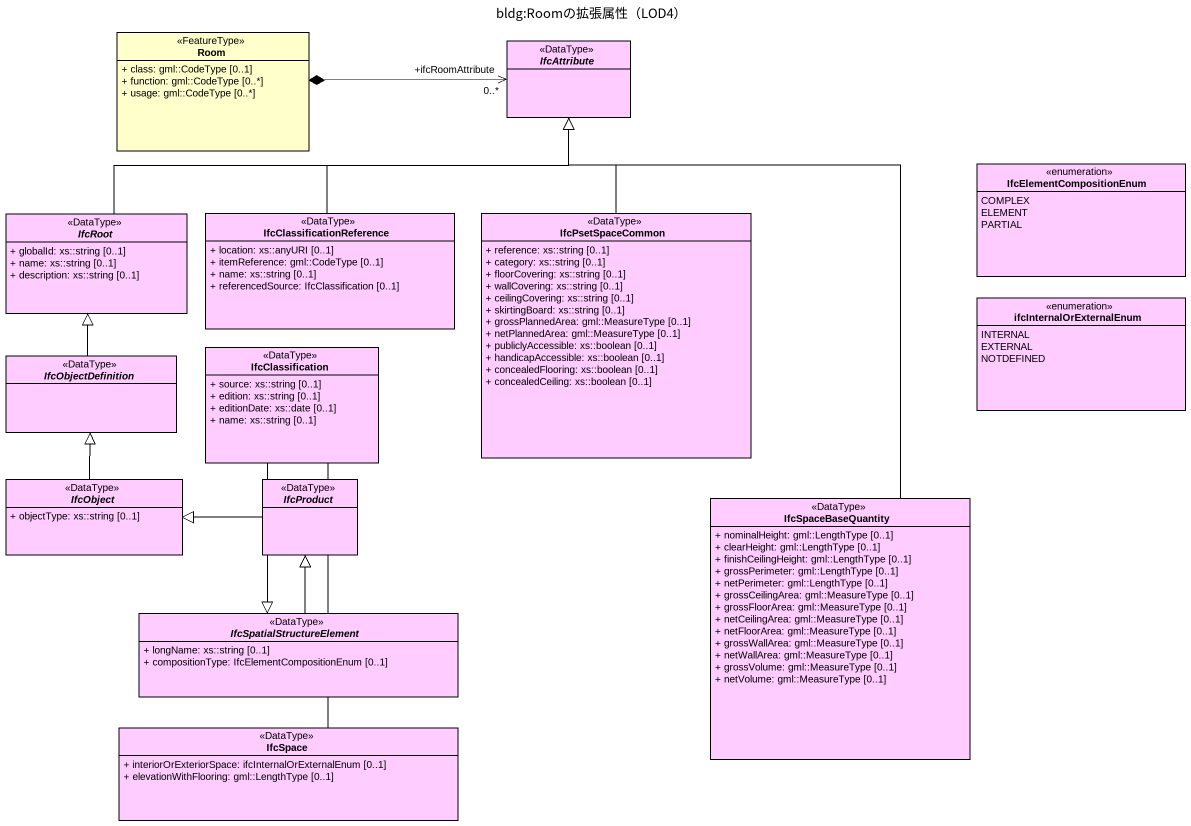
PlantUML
@startuml
title bldg:Roomの拡張属性（LOD4）
hide circle
hide empty members
skinparam classAttributeIconSize 0
class Room <<FeatureType>> #FFFFCC {
  + class: gml::CodeType [0..1]
  + function: gml::CodeType [0..*]
  + usage: gml::CodeType [0..*]
}
abstract class IfcAttribute <<DataType>> #FFCCFF
enum IfcElementCompositionEnum #FFCCFF {
  COMPLEX
  ELEMENT
  PARTIAL
}
abstract class IfcRoot <<DataType>> #FFCCFF {
  + globalId: xs::string [0..1]
  + name: xs::string [0..1]
  + description: xs::string [0..1]
}
class IfcClassificationReference <<DataType>> #FFCCFF {
  + location: xs::anyURI [0..1]
  + itemReference: gml::CodeType [0..1]
  + name: xs::string [0..1]
  + referencedSource: IfcClassification [0..1]
}
class IfcPsetSpaceCommon <<DataType>> #FFCCFF {
  + reference: xs::string [0..1]
  + category: xs::string [0..1]
  + floorCovering: xs::string [0..1]
  + wallCovering: xs::string [0..1]
  + ceilingCovering: xs::string [0..1]
  + skirtingBoard: xs::string [0..1]
  + grossPlannedArea: gml::MeasureType [0..1]
  + netPlannedArea: gml::MeasureType [0..1]
  + publiclyAccessible: xs::boolean [0..1]
  + handicapAccessible: xs::boolean [0..1]
  + concealedFlooring: xs::boolean [0..1]
  + concealedCeiling: xs::boolean [0..1]
}
enum ifcInternalOrExternalEnum #FFCCFF {
  INTERNAL
  EXTERNAL
  NOTDEFINED
}
abstract class IfcObjectDefinition <<DataType>> #FFCCFF
class IfcClassification <<DataType>> #FFCCFF {
  + source: xs::string [0..1]
  + edition: xs::string [0..1]
  + editionDate: xs::date [0..1]
  + name: xs::string [0..1]
}
abstract class IfcObject <<DataType>> #FFCCFF {
  + objectType: xs::string [0..1]
}
abstract class IfcProduct <<DataType>> #FFCCFF
class IfcSpaceBaseQuantity <<DataType>> #FFCCFF {
  + nominalHeight: gml::LengthType [0..1]
  + clearHeight: gml::LengthType [0..1]
  + finishCeilingHeight: gml::LengthType [0..1]
  + grossPerimeter: gml::LengthType [0..1]
  + netPerimeter: gml::LengthType [0..1]
  + grossCeilingArea: gml::MeasureType [0..1]
  + grossFloorArea: gml::MeasureType [0..1]
  + netCeilingArea: gml::MeasureType [0..1]
  + netFloorArea: gml::MeasureType [0..1]
  + grossWallArea: gml::MeasureType [0..1]
  + netWallArea: gml::MeasureType [0..1]
  + grossVolume: gml::MeasureType [0..1]
  + netVolume: gml::MeasureType [0..1]
}
abstract class IfcSpatialStructureElement <<DataType>> #FFCCFF {
  + longName: xs::string [0..1]
  + compositionType: IfcElementCompositionEnum [0..1]
}
class IfcSpace <<DataType>> #FFCCFF {
  + interiorOrExteriorSpace: ifcInternalOrExternalEnum [0..1]
  + elevationWithFlooring: gml::LengthType [0..1]
}
IfcAttribute "+ifcRoomAttribute\n0..*" <-left-* Room
IfcRoot -right-|> IfcAttribute
IfcClassificationReference -up-|> IfcAttribute
IfcPsetSpaceCommon -up-|> IfcAttribute
IfcObjectDefinition -up-|> IfcRoot
IfcObject -up-|> IfcObjectDefinition
IfcProduct -left-|> IfcObject
IfcSpaceBaseQuantity -up-|> IfcAttribute
IfcSpatialStructureElement -up-|> IfcProduct
IfcSpace -up-|> IfcSpatialStructureElement
@enduml
